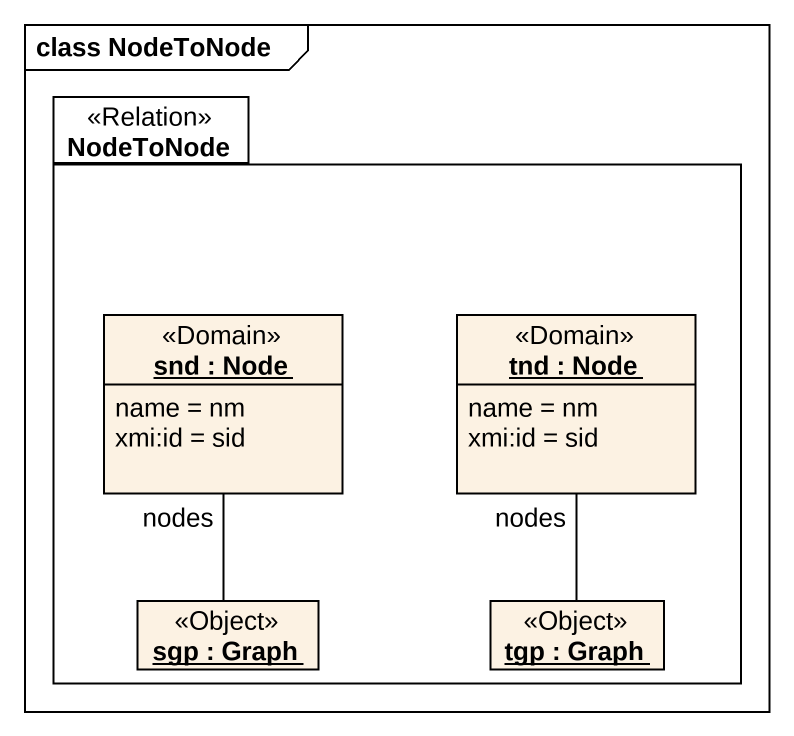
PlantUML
@startuml
mainframe class NodeToNode
hide circle
hide empty members
package NodeToNode <<Relation>> {
  object "snd : Node" as snd <<Domain>> {
    name = nm
    xmi:id = sid
  }
  object "tnd : Node" as tnd <<Domain>> {
    name = nm
    xmi:id = sid
  }
  object "sgp : Graph" as sgp <<Object>>
  object "tgp : Graph" as tgp <<Object>>
}
snd -- sgp : nodes
tnd -- tgp : nodes
@enduml
